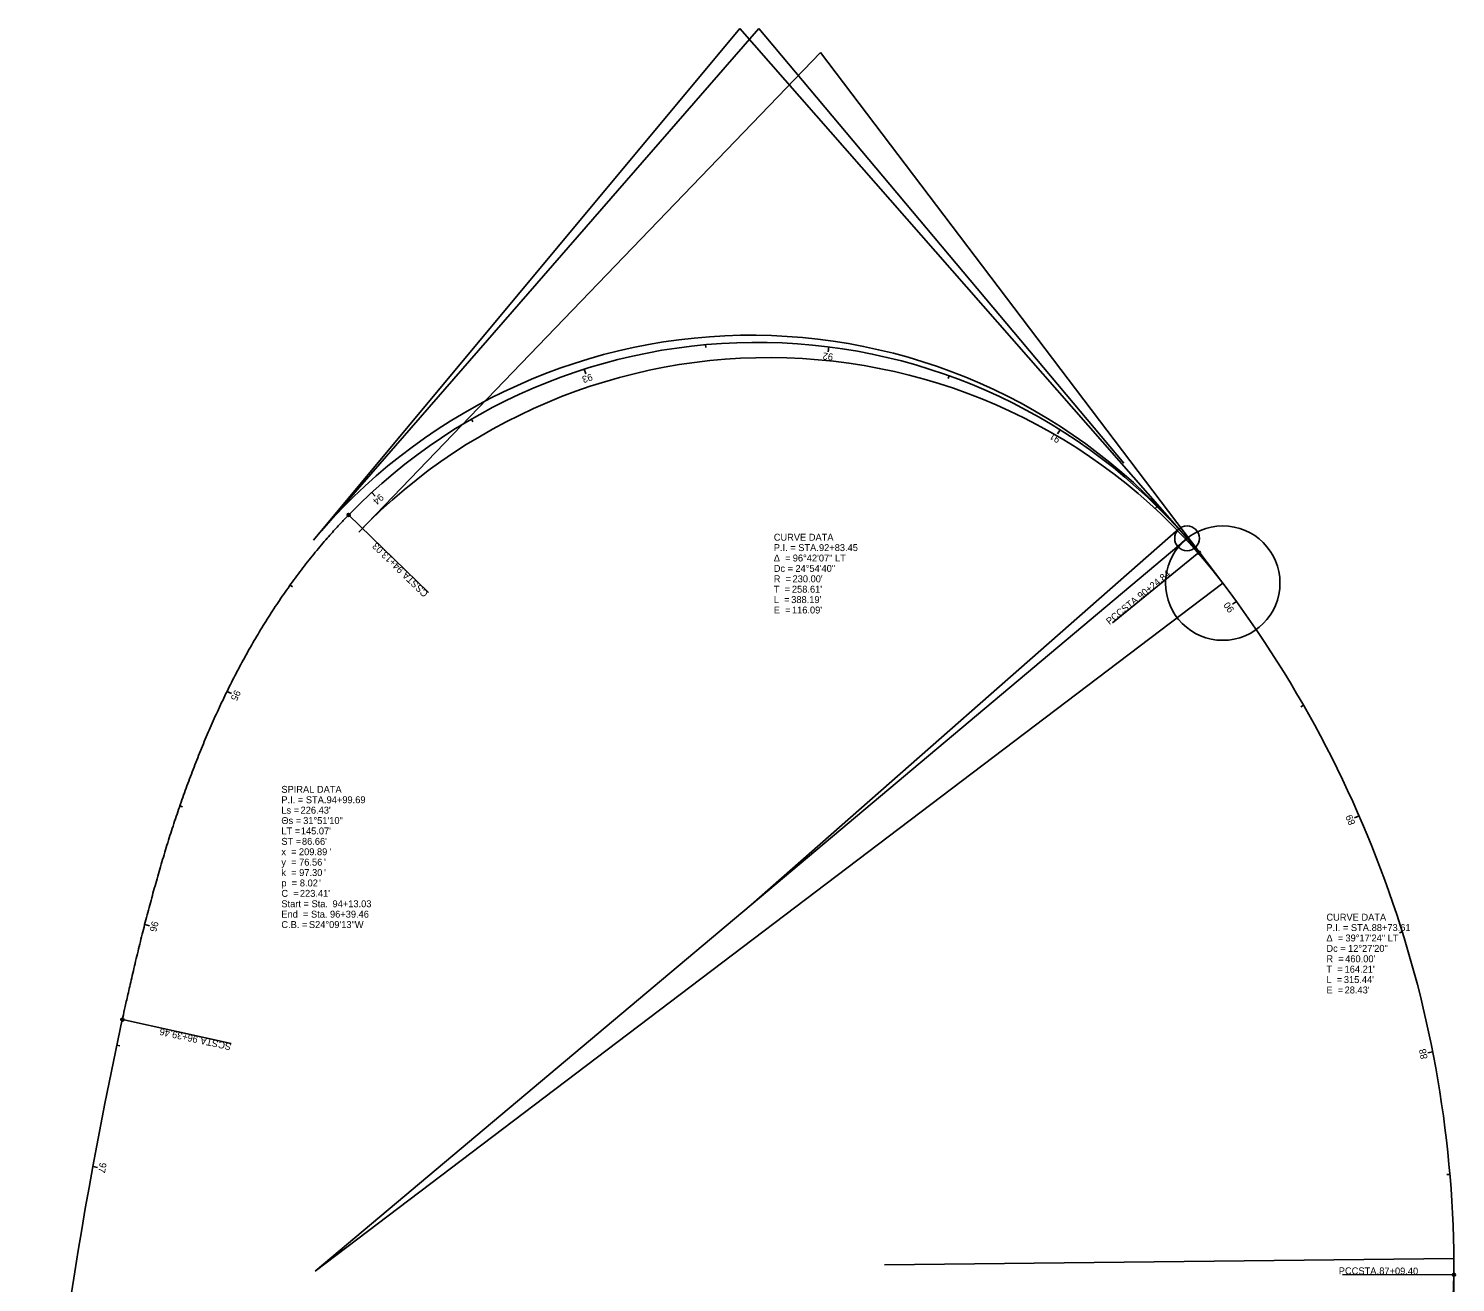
# Model space of a CAD drawing. Extents: x 214491 to 215068, y 552836 to 553622.
# Drawn here: x 214492 to 215068, y 553116 to 553622 of the extents above; entities that cross this region are included whole.
import ezdxf

# ---------------------------------------------------------------- set-up
doc = ezdxf.new("R2010")
doc.units = 0
for name, color, linetype in [('GE_P_Alignment', 7, 'Continuous'), ('GE_P_Alignment_100_Cardinal_Points', 7, 'Continuous'), ('GE_P_Alignment_100_Curve_Data', 7, 'Continuous'), ('GE_P_Alignment_100_Stations', 7, 'Continuous'), ('SC_Scratch1', 7, 'Continuous'), ('SC_Scratch2', 7, 'Continuous'), ('SC_Scratch20', 7, 'Continuous'), ('SC_Scratch4', 7, 'Continuous'), ('SC_Scratch5', 7, 'Continuous')]:
    doc.layers.add(name, color=color, linetype=linetype)

msp = doc.modelspace()

# ---------------------------------------------------------------- linework, layer by layer
at = {"layer": 'GE_P_Alignment'}
for centre, radius, start, end in [((214786.18, 553265.7), 230, 39.10418, 135.80614), ((214607.7, 553120.63), 460, 359.81407, 39.10418), ((216266.33, 552842.26), 1777.55, 167.6589, 176.56428), ((214837.7, 553119.88), 230, 267.29579, 359.81407)]:
    msp.add_arc(centre, radius, start, end, dxfattribs=at)
msp.add_open_spline([(214621.27, 553426.03), (214620.33, 553425.06), (214618.47, 553423.11), (214614.82, 553419.15), (214610.37, 553414.08), (214605.25, 553407.83), (214600.32, 553401.41), (214595.59, 553394.85), (214591.06, 553388.15), (214586.73, 553381.32), (214582.58, 553374.38), (214578.62, 553367.33), (214574.84, 553360.18), (214571.23, 553352.94), (214567.8, 553345.62), (214564.52, 553338.22), (214561.4, 553330.76), (214558.43, 553323.24), (214555.6, 553315.67), (214552.9, 553308.04), (214550.33, 553300.37), (214547.88, 553292.67), (214545.54, 553284.92), (214543.31, 553277.15), (214541.17, 553269.35), (214539.11, 553261.53), (214537.14, 553253.69), (214535.23, 553245.83), (214533.39, 553237.96), (214531.89, 553231.39), (214530.72, 553226.12), (214530.14, 553223.49), (214529.86, 553222.17)], degree=3, dxfattribs=at)
at = {"layer": 'GE_P_Alignment_100_Cardinal_Points'}
for p, q in [((214621.27, 553426.03), (214653.54, 553394.66)), ((214964.66, 553410.77), (214929.74, 553382.38)), ((214529.86, 553222.17), (214573.82, 553212.56)), ((215067.7, 553119.14), (215022.7, 553119.28))]:
    msp.add_line(p, q, dxfattribs=at)
for centre in [(214621.27, 553426.03), (214964.66, 553410.77), (214529.86, 553222.17), (215067.7, 553119.14)]:
    msp.add_circle(centre, 0.6, dxfattribs=at)
at = {"layer": 'GE_P_Alignment_100_Stations'}
for p, q in [((214765.36, 553494.75), (214765.47, 553493.56)), ((214815.25, 553493.85), (214815, 553491.87)), ((214716.45, 553484.87), (214717.05, 553482.97)), ((214863.78, 553482.21), (214863.37, 553481.08)), ((214670.82, 553464.67), (214671.42, 553463.64)), ((214908.65, 553460.38), (214907.59, 553458.69)), ((214630.62, 553435.11), (214631.97, 553433.64)), ((214947.76, 553429.38), (214946.92, 553428.53)), ((214597.63, 553397.65), (214598.6, 553396.95)), ((214979.8, 553391.07), (214978.18, 553389.9)), ((214572.13, 553354.71), (214573.93, 553353.83)), ((215006.94, 553349.11), (215005.9, 553348.52)), ((214553.09, 553308.51), (214554.22, 553308.12)), ((215029.37, 553304.45), (215027.54, 553303.65)), ((214538.88, 553260.59), (214540.82, 553260.09)), ((215046.83, 553257.62), (215045.68, 553257.27)), ((214527.63, 553211.87), (214528.81, 553211.62)), ((215059.1, 553209.18), (215057.13, 553208.79)), ((214517.93, 553162.83), (214519.89, 553162.47)), ((215066.04, 553159.69), (215064.84, 553159.59))]:
    msp.add_line(p, q, dxfattribs=at)
at = {"layer": 'SC_Scratch1'}
for p, q in [((214625.33, 553419.1), (214811.87, 553612.8)), ((214811.87, 553612.8), (214974.31, 553398.48))]:
    msp.add_line(p, q, dxfattribs=at)
msp.add_arc((214791, 553259.55), 230, 37.15813, 136.07896, dxfattribs=at)
at = {"layer": 'SC_Scratch2'}
for p, q in [((214607.08, 553415.8), (214779.21, 553622.42)), ((214779.21, 553622.42), (214956.63, 553420.33)), ((214956.63, 553420.33), (214783.8, 553268.58)), ((214959.89, 553416.54), (214607.7, 553120.63)), ((214974.31, 553398.48), (214607.7, 553120.63))]:
    msp.add_line(p, q, dxfattribs=at)
msp.add_circle((214959.89, 553416.54), 5, dxfattribs=at)
msp.add_arc((214783.8, 553268.58), 230, 40.03654, 138.95737, dxfattribs=at)
at = {"layer": 'SC_Scratch20'}
msp.add_arc((214837.69, 553123.19), 230, 267.33793, 0.63829, dxfattribs=at)
at = {"layer": 'SC_Scratch4'}
msp.add_circle((214974.31, 553398.48), 23.11, dxfattribs=at)
at = {"layer": 'SC_Scratch5'}
for p, q in [((214610.32, 553419.61), (214786.9, 553622.43)), ((214786.9, 553622.43), (214934.4, 553446.88)), ((215067.67, 553125.75), (214837.69, 553123.19))]:
    msp.add_line(p, q, dxfattribs=at)

# ---------------------------------------------------------------- texts
at = {"layer": 'GE_P_Alignment_100_Cardinal_Points'}
for s, rotation, p in [('94+13.03', 135.80614, (214643.76, 553404.11)), (' STA. ', 135.80614, (214650.54, 553397.52)), ('90+24.84', 39.10418, (214941.27, 553391.81)), ('CS', 135.80614, (214653.62, 553394.52)), (' STA. ', 39.10418, (214933.93, 553385.85)), ('PCC', 39.10418, (214928.59, 553381.5)), ('96+39.46', 167.6589, (214560.61, 553215.4)), (' STA. ', 167.6589, (214569.84, 553213.38)), ('SC', 167.6589, (214574.04, 553212.46)), ('PCC', 359.81407, (215021.17, 553119.33)), (' STA. ', 359.81407, (215028.06, 553119.31)), ('87+09.40', 359.81407, (215037.51, 553119.28))]:
    msp.add_text(s, height=2.8, rotation=rotation, dxfattribs=at).set_placement(p)
at = {"layer": 'GE_P_Alignment_100_Curve_Data'}
for s, p in [('CURVE DATA', (214792.97, 553415.6)), ('P.I. = STA. ', (214792.97, 553411.4)), ('92+83.45', (214811.23, 553411.4)), ('Δ  = ', (214792.97, 553407.2)), ('96°42\'07" LT', (214800.64, 553407.2)), ('Dc = ', (214792.97, 553403)), ('R  = ', (214792.97, 553398.8)), ("230.00'", (214800.55, 553398.8)), ('24°54\'40"', (214801.71, 553403)), ('T  = ', (214792.97, 553394.6)), ("258.61'", (214800.3, 553394.6)), ('L  = ', (214792.97, 553390.4)), ("388.19'", (214800.01, 553390.4)), ('E  = ', (214792.97, 553386.2)), ("116.09'", (214800.31, 553386.2)), ('SPIRAL DATA', (214594.09, 553313.77)), ('P.I. = STA. ', (214594.09, 553309.57)), ('94+99.69', (214612.36, 553309.57)), ('Θs = ', (214594.09, 553301.17)), ('Ls = ', (214594.09, 553305.37)), ("226.43'", (214601.85, 553305.37)), ('31°51\'10"', (214602.89, 553301.17)), ('LT = ', (214594.09, 553296.97)), ("145.07'", (214601.94, 553296.97)), ('ST = ', (214594.09, 553292.77)), ("86.66'", (214602.4, 553292.77)), ('y  = ', (214594.09, 553284.37)), ('x  = ', (214594.09, 553288.57)), ('209.89', (214601.19, 553288.57)), ('76.56', (214601.25, 553284.37)), ("'", (214611.31, 553284.37)), ("'", (214613.48, 553288.57)), ('k  = ', (214594.09, 553280.17)), ('97.30', (214601.28, 553280.17)), ("'", (214611.34, 553280.17)), ('p  = ', (214594.09, 553275.97)), ('8.02', (214601.55, 553275.97)), ("'", (214609.37, 553275.97)), ('Start = Sta. ', (214594.09, 553267.57)), ('C  = ', (214594.09, 553271.77)), ("223.41'", (214601.58, 553271.77)), ('94+13.03', (214614.75, 553267.57)), ('End  = Sta. ', (214594.09, 553263.37)), ('96+39.46', (214613.73, 553263.37)), ('CURVE DATA', (215016.18, 553262.15)), ('C.B. = ', (214594.09, 553259.17)), ('S24°09\'13"W', (214605.22, 553259.17)), ('P.I. = STA. ', (215016.18, 553257.95)), ('88+73.61', (215034.45, 553257.95)), ('Δ  = ', (215016.18, 553253.75)), ('Dc = ', (215016.18, 553249.55)), ('39°17\'24" LT', (215023.86, 553253.75)), ('12°27\'20"', (215024.92, 553249.55)), ('R  = ', (215016.18, 553245.35)), ("460.00'", (215023.76, 553245.35)), ('T  = ', (215016.18, 553241.15)), ("164.21'", (215023.52, 553241.15)), ('L  = ', (215016.18, 553236.95)), ('E  = ', (215016.18, 553232.75)), ("315.44'", (215023.22, 553236.95)), ("28.43'", (215023.52, 553232.75))]:
    msp.add_text(s, height=2.8, dxfattribs=at).set_placement(p)
at = {"layer": 'GE_P_Alignment_100_Stations'}
for s, rotation, p in [('92', 172.73781, (214817.08, 553491.1)), ('93', 197.64902, (214719.26, 553483.14)), ('91', 147.8266, (214909.04, 553457.18)), ('94', 222.56023, (214633.89, 553434.72)), ('90', 126.00979, (214979.09, 553387.8)), ('95', 243.84909, (214575.34, 553355.57)), ('89', 113.55418, (215027.96, 553301.44)), ('96', 255.64115, (214541.86, 553262.14)), ('88', 101.09858, (215057.07, 553206.52)), ('97', 259.61022, (214520.8, 553164.64))]:
    msp.add_text(s, height=2.8, rotation=rotation, dxfattribs=at).set_placement(p)

doc.saveas('drawing.dxf')
